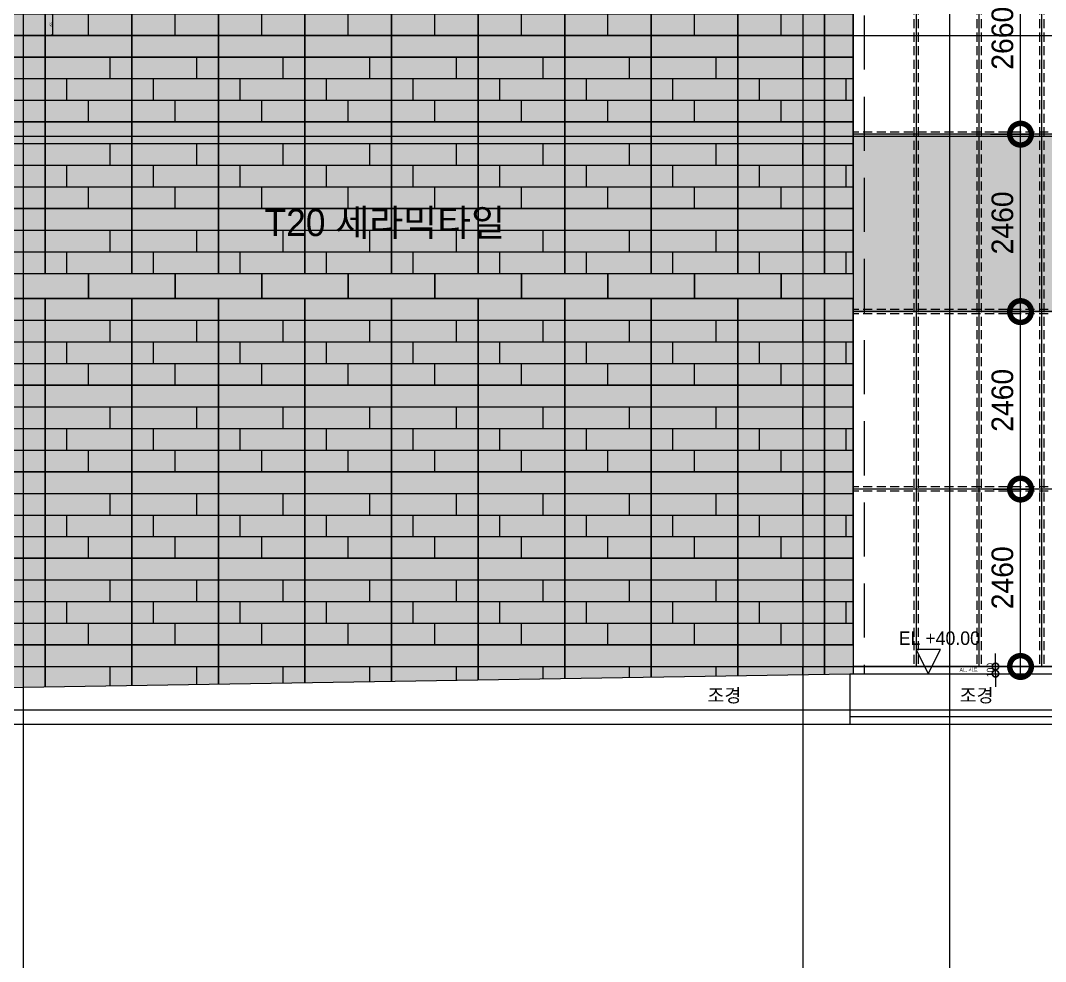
# Model space of a CAD drawing. Extents: x -430745 to 210250, y 0 to 148500.
# Drawn here: x 112653 to 126859, y 33639 to 46685 of the extents above; entities that cross this region are included whole.
import ezdxf
from ezdxf.xclip import XClip

# ---------------------------------------------------------------- set-up
doc = ezdxf.new("R2010")
doc.units = 0
doc.header["$LTSCALE"] = 250
doc.header["$MEASUREMENT"] = 0
doc.header["$XCLIPFRAME"] = 2
for name, pattern in [('ACAD_ISO05W100', [33, 24, -3, 0, -3, 0, -3]), ('DASHED', [0.75, 0.5, -0.25]), ('H1', [1.5, 1, -0.5])]:
    doc.linetypes.add(name, pattern=pattern)
doc.layers.get('0').update_dxf_attribs({"linetype": 'CONTINUOUS'})
doc.layers.get('Defpoints').update_dxf_attribs({"linetype": 'CONTINUOUS'})
for name, color, linetype, plot in [('# 레벨 계획', 193, 'CONTINUOUS', False), ('NOPLOT', 193, 'CONTINUOUS', False), ('NOPLOT-TEXT', 41, 'CONTINUOUS', False)]:
    doc.layers.add(name, color=color, linetype=linetype, plot=plot)
for name, color, linetype in [('A-CEN', 1, 'CONTINUOUS'), ('A-DIM', 7, 'CONTINUOUS'), ('A-ELE-253', 253, 'CONTINUOUS'), ('A-ELE-254', 254, 'CONTINUOUS'), ('A-ELE-7', 7, 'CONTINUOUS'), ('A-ELE-8', 8, 'CONTINUOUS'), ('A-ELE-8 해치(세로)', 8, 'CONTINUOUS'), ('A-SITE', 2, 'ACAD_ISO05W100'), ('A-WIN-9', 9, 'CONTINUOUS'), ('A-WIN-HID', 9, 'DASHED'), ('BOUNDARY_추후 증축', 7, 'H1'), ('X-좌측면도$0$A-ELE-8 해치', 8, 'CONTINUOUS')]:
    doc.layers.add(name, color=color, linetype=linetype)
doc.styles.add('Gdim', font='')
doc.styles.add('Gtx', font='')
doc.styles.get('Gdim').set_extended_font_data('Dotum')
doc.styles.get('Gtx').set_extended_font_data('Dotum')
doc.dimstyles.new('Gdim100', dxfattribs={"dimscale": 100, "dimtxt": 3, "dimasz": 6, "dimexe": 1.5, "dimexo": 2, "dimgap": 1, "dimtad": 1, "dimdec": 0, "dimzin": 0, "dimdsep": 46, "dimtxsty": 'Gdim', "dimblk": 'DOTSMALL', "dimcen": 1.5, "dimdle": 1.5, "dimclrd": 1, "dimclre": 1, "dimclrt": 256, "dimazin": 0, "dimtfac": 1, "dimtdec": 0, "dimtix": 1, "dimtmove": 2, "dimatfit": 3, "dimldrblk": 'DOTSMALL', "dimfxl": 1.5, "dimtolj": 1, "dimtzin": 0, "dimlwd": -1, "dimlwe": -1, "dimarcsym": 0})

# ---------------------------------------------------------------- blocks, each defined once
blk = doc.blocks.new('A-CEN-SOUTH2')
at = {"layer": 'A-CEN'}
for p, q in [((14081119, -438071.4), (14081119, -330738.1)), ((14091919, -330738.1), (14091919, -438071.4)), ((14047719, -412175.9, 0), (14135536.5, -412175.9, 0)), ((13988291.4, -420925.9), (14135536.5, -420925.9, 0)), ((13988291.4, -421525.9), (14135536.5, -421525.9))]:
    blk.add_line(p, q, dxfattribs=at)
blk.add_lwpolyline([(14135536.5, -413575.9), (13988291.4, -413575.9)], dxfattribs=at)
blk = doc.blocks.new('_DotSmall')
at = {"color": 0, "linetype": 'ByBlock', "const_width": 0.5}
blk.add_lwpolyline([(-0.0625, 0, 1), (0.0625, 0, 1)], format="xyb", close=True, dxfattribs=at)
blk = doc.blocks.new('*D12')
at = {"layer": 'Defpoints', "color": 0, "transparency": 16777216}
for p in [(125935, 40189), (126513, 40189), (125935, 37729)]:
    blk.add_point(p, dxfattribs=at)
at = {"layer": 'NOPLOT', "color": 1, "transparency": 16777216}
for p, q in [((126513, 37579), (126513, 40339)), ((126135, 40189), (126663, 40189)), ((126135, 37729), (126663, 37729))]:
    blk.add_line(p, q, dxfattribs=at)
at = {"layer": 'NOPLOT', "color": 1, "transparency": 16777216, "xscale": 600, "yscale": 600, "zscale": 600}
for p, rotation in [((126513, 40189), 90), ((126513, 37729), 270)]:
    blk.add_blockref('_DotSmall', p, dxfattribs=dict(at, rotation=rotation))
at = {"layer": 'NOPLOT', "transparency": 16777216, "insert": (126263, 38959), "char_height": 300, "attachment_point": 5, "rotation": 90, "style": 'Gdim'}
blk.add_mtext('\\A1;2460', dxfattribs=at)
blk = doc.blocks.new('*D13')
at = {"layer": 'Defpoints', "color": 0, "transparency": 16777216}
for p in [(125935, 42649), (126513, 42649), (125935, 40189)]:
    blk.add_point(p, dxfattribs=at)
at = {"layer": 'NOPLOT', "color": 1, "transparency": 16777216}
for p, q in [((126513, 40039), (126513, 42799)), ((126135, 42649), (126663, 42649)), ((126135, 40189), (126663, 40189))]:
    blk.add_line(p, q, dxfattribs=at)
at = {"layer": 'NOPLOT', "color": 1, "transparency": 16777216, "xscale": 600, "yscale": 600, "zscale": 600}
for p, rotation in [((126513, 42649), 90), ((126513, 40189), 270)]:
    blk.add_blockref('_DotSmall', p, dxfattribs=dict(at, rotation=rotation))
at = {"layer": 'NOPLOT', "transparency": 16777216, "insert": (126263, 41419), "char_height": 300, "attachment_point": 5, "rotation": 90, "style": 'Gdim'}
blk.add_mtext('\\A1;2460', dxfattribs=at)
blk = doc.blocks.new('*D14')
at = {"layer": 'Defpoints', "color": 0, "transparency": 16777216}
for p in [(125895, 45109), (126513, 45109), (125935, 42649)]:
    blk.add_point(p, dxfattribs=at)
at = {"layer": 'NOPLOT', "color": 1, "transparency": 16777216}
for p, q in [((126513, 42499), (126513, 45259)), ((126095, 45109), (126663, 45109)), ((126135, 42649), (126663, 42649))]:
    blk.add_line(p, q, dxfattribs=at)
at = {"layer": 'NOPLOT', "color": 1, "transparency": 16777216, "xscale": 600, "yscale": 600, "zscale": 600}
for p, rotation in [((126513, 45109), 90), ((126513, 42649), 270)]:
    blk.add_blockref('_DotSmall', p, dxfattribs=dict(at, rotation=rotation))
at = {"layer": 'NOPLOT', "transparency": 16777216, "insert": (126263, 43879), "char_height": 300, "attachment_point": 5, "rotation": 90, "style": 'Gdim'}
blk.add_mtext('\\A1;2460', dxfattribs=at)
blk = doc.blocks.new('*D18')
at = {"layer": 'Defpoints', "color": 0, "transparency": 16777216}
for p in [(125895, 47769), (126513, 47769), (125895, 45109)]:
    blk.add_point(p, dxfattribs=at)
at = {"layer": 'NOPLOT', "color": 1, "transparency": 16777216}
for p, q in [((126513, 44959), (126513, 47919)), ((126095, 47769), (126663, 47769)), ((126095, 45109), (126663, 45109))]:
    blk.add_line(p, q, dxfattribs=at)
at = {"layer": 'NOPLOT', "color": 1, "transparency": 16777216, "xscale": 600, "yscale": 600, "zscale": 600}
for p, rotation in [((126513, 47769), 90), ((126513, 45109), 270)]:
    blk.add_blockref('_DotSmall', p, dxfattribs=dict(at, rotation=rotation))
at = {"layer": 'NOPLOT', "transparency": 16777216, "insert": (126263, 46439), "char_height": 300, "attachment_point": 5, "rotation": 90, "style": 'Gdim'}
blk.add_mtext('\\A1;2660', dxfattribs=at)
blk = doc.blocks.new('A$Cf7920247')
at = {"layer": '# 레벨 계획', "elevation": 0}
blk.add_lwpolyline([(90790, 800), (90959, 1137), (90622, 1137), (90790, 800)], dxfattribs=at)
at = {"layer": '# 레벨 계획', "style": 'Gtx'}
blk.add_text('EL +40.00', height=187.5, rotation=360, dxfattribs=at).set_placement((90382, 1199))
blk = doc.blocks.new('*D24')
at = {"layer": 'Defpoints', "color": 0, "transparency": 16777216}
for p in [(125895, 37729), (126166, 37729), (125895, 37629)]:
    blk.add_point(p, dxfattribs=at)
at = {"layer": 'NOPLOT', "color": 1, "transparency": 16777216}
for p, q in [((126166, 37729), (126166, 37909)), ((125955, 37729), (126211, 37729)), ((126166, 37629), (126166, 37729)), ((125955, 37629), (126211, 37629)), ((126166, 37629), (126166, 37449))]:
    blk.add_line(p, q, dxfattribs=at)
at = {"layer": 'NOPLOT', "color": 1, "transparency": 16777216, "xscale": 180, "yscale": 180, "zscale": 180}
for p, rotation in [((126166, 37729), 270), ((126166, 37629), 90)]:
    blk.add_blockref('_DotSmall', p, dxfattribs=dict(at, rotation=rotation))
at = {"layer": 'NOPLOT', "transparency": 16777216, "insert": (126091, 37679), "char_height": 90, "attachment_point": 5, "rotation": 90, "style": 'Gdim'}
blk.add_mtext('\\A1;100', dxfattribs=at)
blk = doc.blocks.new('*U137')
for p, q in [((32400, 900), (32400, 1200)), ((33600, 900), (33600, 1200)), ((34800, 900), (34800, 1200)), ((36000, 900), (36000, 1200)), ((37200, 900), (37200, 1200)), ((38400, 900), (38400, 1200)), ((39600, 900), (39600, 1200)), ((40800, 900), (40800, 1200)), ((42000, 900), (42000, 1200)), ((43200, 900), (43200, 1200)), ((32100, 600), (32100, 900)), ((33300, 600), (33300, 900)), ((34500, 600), (34500, 900)), ((35700, 600), (35700, 900)), ((36900, 600), (36900, 900)), ((38100, 600), (38100, 900)), ((39300, 600), (39300, 900)), ((40500, 600), (40500, 900)), ((41700, 600), (41700, 900)), ((42900, 600), (42900, 900)), ((32700, 300), (32700, 600)), ((33900, 300), (33900, 600)), ((35100, 300), (35100, 600)), ((36300, 300), (36300, 600)), ((37500, 300), (37500, 600)), ((38700, 300), (38700, 600)), ((39900, 300), (39900, 600)), ((41100, 300), (41100, 600)), ((42300, 300), (42300, 600)), ((43500, 300), (43500, 600)), ((33000, 0), (33000, 300)), ((34200, 0), (34200, 300)), ((35400, 0), (35400, 300)), ((36600, 0), (36600, 300)), ((37800, 0), (37800, 300)), ((39000, 0), (39000, 300)), ((40200, 0), (40200, 300)), ((41400, 0), (41400, 300)), ((42600, 0), (42600, 300))]:
    blk.add_line(p, q)
at = {"layer": 'NOPLOT'}
for p, q in [((31200, 900), (32400, 900)), ((32400, 900), (33600, 900)), ((33600, 900), (34800, 900)), ((34800, 900), (36000, 900)), ((36000, 900), (37200, 900)), ((37200, 900), (38400, 900)), ((38400, 900), (39600, 900)), ((39600, 900), (40800, 900)), ((40800, 900), (42000, 900)), ((42000, 900), (43200, 900)), ((43200, 900), (44400, 900)), ((31200, 600), (32400, 600)), ((32400, 600), (33600, 600)), ((33600, 600), (34800, 600)), ((34800, 600), (36000, 600)), ((36000, 600), (37200, 600)), ((37200, 600), (38400, 600)), ((38400, 600), (39600, 600)), ((39600, 600), (40800, 600)), ((40800, 600), (42000, 600)), ((42000, 600), (43200, 600)), ((43200, 600), (44400, 600)), ((31200, 300), (32400, 300)), ((32400, 300), (33600, 300)), ((33600, 300), (34800, 300)), ((34800, 300), (36000, 300)), ((36000, 300), (37200, 300)), ((37200, 300), (38400, 300)), ((38400, 300), (39600, 300)), ((39600, 300), (40800, 300)), ((40800, 300), (42000, 300)), ((42000, 300), (43200, 300)), ((43200, 300), (44400, 300))]:
    blk.add_line(p, q, dxfattribs=at)
for points in [[(31200, 1200), (32400, 1200), (32400, 0), (31200, 0)], [(32400, 1200), (33600, 1200), (33600, 0), (32400, 0)], [(33600, 1200), (34800, 1200), (34800, 0), (33600, 0)], [(34800, 1200), (36000, 1200), (36000, 0), (34800, 0)], [(36000, 1200), (37200, 1200), (37200, 0), (36000, 0)], [(37200, 1200), (38400, 1200), (38400, 0), (37200, 0)], [(38400, 1200), (39600, 1200), (39600, 0), (38400, 0)], [(39600, 1200), (40800, 1200), (40800, 0), (39600, 0)], [(40800, 1200), (42000, 1200), (42000, 0), (40800, 0)], [(42000, 1200), (43200, 1200), (43200, 0), (42000, 0)], [(43200, 1200), (44400, 1200), (44400, 0), (43200, 0)]]:
    blk.add_lwpolyline(points, close=True, dxfattribs=at)
blk = doc.blocks.new('*U135')
for p, q in [((32400, 0), (32400, 350)), ((33600, 0), (33600, 350)), ((34800, 0), (34800, 350)), ((36000, 0), (36000, 350)), ((37200, 0), (37200, 350)), ((38400, 0), (38400, 350)), ((39600, 0), (39600, 350)), ((40800, 0), (40800, 350)), ((42000, 0), (42000, 350))]:
    blk.add_line(p, q)
at = {"layer": 'NOPLOT'}
for points in [[(31200, 350), (32400, 350), (32400, 0), (31200, 0)], [(32400, 350), (33600, 350), (33600, 0), (32400, 0)], [(33600, 350), (34800, 350), (34800, 0), (33600, 0)], [(34800, 350), (36000, 350), (36000, 0), (34800, 0)], [(36000, 350), (37200, 350), (37200, 0), (36000, 0)], [(37200, 350), (38400, 350), (38400, 0), (37200, 0)], [(38400, 350), (39600, 350), (39600, 0), (38400, 0)], [(39600, 350), (40800, 350), (40800, 0), (39600, 0)], [(40800, 350), (42000, 350), (42000, 0), (40800, 0)]]:
    blk.add_lwpolyline(points, close=True, dxfattribs=at)
blk = doc.blocks.new('*D143')
at = {"layer": 'Defpoints', "color": 0, "transparency": 16777216}
for p in [(0, 1200), (0, 900), (100, 900)]:
    blk.add_point(p, dxfattribs=at)
at = {"layer": 'NOPLOT', "color": 1, "transparency": 16777216}
for p, q in [((20, 1200), (115, 1200)), ((100, 1215), (100, 885)), ((20, 900), (115, 900))]:
    blk.add_line(p, q, dxfattribs=at)
at = {"layer": 'NOPLOT', "color": 1, "transparency": 16777216, "xscale": 60, "yscale": 60, "zscale": 60}
for p, rotation in [((100, 1200), 90), ((100, 900), 270)]:
    blk.add_blockref('_DotSmall', p, dxfattribs=dict(at, rotation=rotation))
at = {"layer": 'NOPLOT', "transparency": 16777216, "insert": (75, 1050), "char_height": 30, "attachment_point": 5, "rotation": 90, "style": 'Gdim'}
blk.add_mtext('\\A1;300', dxfattribs=at)
blk = doc.blocks.new('*D144')
at = {"layer": 'Defpoints', "color": 0, "transparency": 16777216}
for p in [(0, 900), (0, 600), (100, 600)]:
    blk.add_point(p, dxfattribs=at)
at = {"layer": 'NOPLOT', "color": 1, "transparency": 16777216}
for p, q in [((20, 900), (115, 900)), ((100, 915), (100, 585)), ((20, 600), (115, 600))]:
    blk.add_line(p, q, dxfattribs=at)
at = {"layer": 'NOPLOT', "color": 1, "transparency": 16777216, "xscale": 60, "yscale": 60, "zscale": 60}
for p, rotation in [((100, 900), 90), ((100, 600), 270)]:
    blk.add_blockref('_DotSmall', p, dxfattribs=dict(at, rotation=rotation))
at = {"layer": 'NOPLOT', "transparency": 16777216, "insert": (75, 750), "char_height": 30, "attachment_point": 5, "rotation": 90, "style": 'Gdim'}
blk.add_mtext('\\A1;300', dxfattribs=at)
blk = doc.blocks.new('*D145')
at = {"layer": 'Defpoints', "color": 0, "transparency": 16777216}
for p in [(0, 600), (0, 300), (100, 300)]:
    blk.add_point(p, dxfattribs=at)
at = {"layer": 'NOPLOT', "color": 1, "transparency": 16777216}
for p, q in [((20, 600), (115, 600)), ((100, 615), (100, 285)), ((20, 300), (115, 300))]:
    blk.add_line(p, q, dxfattribs=at)
at = {"layer": 'NOPLOT', "color": 1, "transparency": 16777216, "xscale": 60, "yscale": 60, "zscale": 60}
for p, rotation in [((100, 600), 90), ((100, 300), 270)]:
    blk.add_blockref('_DotSmall', p, dxfattribs=dict(at, rotation=rotation))
at = {"layer": 'NOPLOT', "transparency": 16777216, "insert": (75, 450), "char_height": 30, "attachment_point": 5, "rotation": 90, "style": 'Gdim'}
blk.add_mtext('\\A1;300', dxfattribs=at)
blk = doc.blocks.new('*D146')
at = {"layer": 'Defpoints', "color": 0, "transparency": 16777216}
for p in [(0, 300), (0, 0), (100, 0)]:
    blk.add_point(p, dxfattribs=at)
at = {"layer": 'NOPLOT', "color": 1, "transparency": 16777216}
for p, q in [((20, 300), (115, 300)), ((100, 315), (100, -15)), ((20, 0), (115, 0))]:
    blk.add_line(p, q, dxfattribs=at)
at = {"layer": 'NOPLOT', "color": 1, "transparency": 16777216, "xscale": 60, "yscale": 60, "zscale": 60}
for p, rotation in [((100, 300), 90), ((100, 0), 270)]:
    blk.add_blockref('_DotSmall', p, dxfattribs=dict(at, rotation=rotation))
at = {"layer": 'NOPLOT', "transparency": 16777216, "insert": (75, 150), "char_height": 30, "attachment_point": 5, "rotation": 90, "style": 'Gdim'}
blk.add_mtext('\\A1;300', dxfattribs=at)
blk = doc.blocks.new('*U142')
for p, q in [((0, 900), (0, 1200)), ((0, 900), (0, 1200)), ((1200, 900), (1200, 1200)), ((2400, 900), (2400, 1200)), ((3600, 900), (3600, 1200)), ((4800, 900), (4800, 1200)), ((6000, 900), (6000, 1200)), ((7200, 900), (7200, 1200)), ((8400, 900), (8400, 1200)), ((9600, 900), (9600, 1200)), ((10800, 900), (10800, 1200)), ((12000, 900), (12000, 1200)), ((-300, 600), (-300, 900)), ((900, 600), (900, 900)), ((2100, 600), (2100, 900)), ((3300, 600), (3300, 900)), ((4500, 600), (4500, 900)), ((5700, 600), (5700, 900)), ((6900, 600), (6900, 900)), ((8100, 600), (8100, 900)), ((9300, 600), (9300, 900)), ((10500, 600), (10500, 900)), ((11700, 600), (11700, 900)), ((-900, 300), (-900, 600)), ((300, 300), (300, 600)), ((1500, 300), (1500, 600)), ((2700, 300), (2700, 600)), ((3900, 300), (3900, 600)), ((5100, 300), (5100, 600)), ((6300, 300), (6300, 600)), ((7500, 300), (7500, 600)), ((8700, 300), (8700, 600)), ((9900, 300), (9900, 600)), ((11100, 300), (11100, 600)), ((-600, 0), (-600, 300)), ((600, 0), (600, 300)), ((1800, 0), (1800, 300)), ((3000, 0), (3000, 300)), ((4200, 0), (4200, 300)), ((5400, 0), (5400, 300)), ((6600, 0), (6600, 300)), ((7800, 0), (7800, 300)), ((9000, 0), (9000, 300)), ((10200, 0), (10200, 300)), ((11400, 0), (11400, 300))]:
    blk.add_line(p, q)
at = {"layer": 'NOPLOT'}
for p, q in [((-1200, 900), (0, 900)), ((0, 900), (1200, 900)), ((1200, 900), (2400, 900)), ((2400, 900), (3600, 900)), ((3600, 900), (4800, 900)), ((4800, 900), (6000, 900)), ((6000, 900), (7200, 900)), ((7200, 900), (8400, 900)), ((8400, 900), (9600, 900)), ((9600, 900), (10800, 900)), ((10800, 900), (12000, 900)), ((-1200, 600), (0, 600)), ((0, 600), (1200, 600)), ((1200, 600), (2400, 600)), ((2400, 600), (3600, 600)), ((3600, 600), (4800, 600)), ((4800, 600), (6000, 600)), ((6000, 600), (7200, 600)), ((7200, 600), (8400, 600)), ((8400, 600), (9600, 600)), ((9600, 600), (10800, 600)), ((10800, 600), (12000, 600)), ((-1200, 300), (0, 300)), ((0, 300), (1200, 300)), ((1200, 300), (2400, 300)), ((2400, 300), (3600, 300)), ((3600, 300), (4800, 300)), ((4800, 300), (6000, 300)), ((6000, 300), (7200, 300)), ((7200, 300), (8400, 300)), ((8400, 300), (9600, 300)), ((9600, 300), (10800, 300)), ((10800, 300), (12000, 300))]:
    blk.add_line(p, q, dxfattribs=at)
for points in [[(-1200, 1200), (0, 1200), (0, 0), (-1200, 0)], [(0, 1200), (1200, 1200), (1200, 0), (0, 0)], [(1200, 1200), (2400, 1200), (2400, 0), (1200, 0)], [(2400, 1200), (3600, 1200), (3600, 0), (2400, 0)], [(3600, 1200), (4800, 1200), (4800, 0), (3600, 0)], [(4800, 1200), (6000, 1200), (6000, 0), (4800, 0)], [(6000, 1200), (7200, 1200), (7200, 0), (6000, 0)], [(7200, 1200), (8400, 1200), (8400, 0), (7200, 0)], [(8400, 1200), (9600, 1200), (9600, 0), (8400, 0)], [(9600, 1200), (10800, 1200), (10800, 0), (9600, 0)], [(10800, 1200), (12000, 1200), (12000, 0), (10800, 0)]]:
    blk.add_lwpolyline(points, close=True, dxfattribs=at)
for base, p1, p2, picture, middle in [((99.9, 900), (0, 1200), (0, 900), '*D143', (74.9, 1050)), ((99.9, 600), (0, 900), (0, 600), '*D144', (74.9, 750)), ((99.9, 300), (0, 600), (0, 300), '*D145', (74.9, 450)), ((99.9, 0), (0, 300), (0, 0), '*D146', (74.9, 150))]:
    dim = blk.add_linear_dim(base=base, p1=p1, p2=p2, angle=90, dimstyle='Gdim100', override={"dimscale": 10, "dimarcsym": 1}, dxfattribs=at)
    dim.commit()
    dim.dimension.update_dxf_attribs({"geometry": picture, "text_midpoint": middle})

msp = doc.modelspace()

# ---------------------------------------------------------------- hatches: boundary and pattern name
at = {"layer": 'A-ELE-253'}
h = msp.add_hatch(dxfattribs=at)
h.set_pattern_fill('AR-CONC', color=256, scale=3)
h.set_pattern_definition([(50, (0, 0), (546.554, -47.8173), [57.15, -628.65]), (355, (0, 0), (-105.7285, 573.17), [45.72, -502.92]), (100.451, (45.55, -4), (440.8275, 525.35), [48.57, -534.27]), (46.1842, (0, 152.4), (813.237, -126.127), [85.725, -942.975]), (96.6356, (67.8, 141.9), (712.2127, 742.2767), [72.855, -801.405]), (351.184, (0, 152.4), (712.214, 742.2754), [68.58, -754.38]), (21, (76.2, 114.3), (454.8446, -306.7966), [57.15, -628.65]), (326, (76.2, 114.3), (185.406, 552.564), [45.72, -502.92]), (71.4514, (114.1, 88.73), (640.2495, 245.7686), [48.57, -534.27]), (37.5, (0, 0), (9.2658, 253.66512), [0, -496.824, 0, -510.54, 0, -504.825]), (7.5, (0, 0), (200.459, 300.5417), [0, -291.084, 0, -485.394, 0, -192.405]), (327.5, (-169.93, 0), (406.7718, -17.18623), [0, -190.5, 0, -594.36, 0, -788.67]), (317.5, (-246.13, 0), (444.3875, 76.2795), [0, -247.65, 0, -394.716, 0, -560.07])])
h.paths.add_polyline_path([(124195.3, 53078.9), (112145.3, 53078.9), (112145.3, 46578.9), (112145.3, 46478.9), (80595.3, 46478.9), (80595.3, 36928.9), (80895.3, 36928.9), (124195.3, 37625.7)])
at = {"layer": 'A-ELE-254'}
h = msp.add_hatch(color=256, dxfattribs=at)
h.dxf.hatch_style = 1
h.paths.add_polyline_path([(124195.3, 45108.9), (124195.3, 42628.9), (132895.3, 42628.9), (132895.3, 45108.9)])
at = {"layer": 'X-좌측면도$0$A-ELE-8 해치'}
h = msp.add_hatch(dxfattribs=at)
h.set_pattern_fill('_USER', color=256, scale=300, pattern_type=0)
h.set_pattern_definition([(0, (80595.25, 42578.93), (0, 300), [])])
h.paths.add_polyline_path([(124195.3, 53078.9), (112145.3, 53078.9), (112145.3, 46578.9), (112145.3, 46478.9), (80595.3, 46478.9), (80595.3, 43178.9), (124195.3, 43178.9)])
h = msp.add_hatch(dxfattribs=at)
h.set_pattern_fill('_USER', color=256, scale=300, pattern_type=0)
h.set_pattern_definition([(0, (80595.25, 42228.93), (0, 300), [])])
h.paths.add_polyline_path([(124195.3, 42828.9), (80595.3, 42828.9), (80595.3, 36928.9), (80895.3, 36928.9), (124145.3, 37628.1), (124145.3, 37628.1), (124195.3, 37628.1)])

# ---------------------------------------------------------------- linework, layer by layer
at = {"layer": 'A-ELE-7'}
for p, q in [((124195.3, 53178.9), (124195.3, 37625.7)), ((127245.2, 37728.9), (124195.3, 37728.9))]:
    msp.add_line(p, q, dxfattribs=at)
at = {"layer": 'A-ELE-7', "elevation": 0}
for points in [[(80895.3, 36928.9), (124145.3, 37628.1), (124145.3, 36928.9)], [(124145.3, 37628.1), (127245.2, 37628.4)]]:
    msp.add_lwpolyline(points, dxfattribs=at)
at = {"layer": 'A-ELE-8'}
msp.add_line((127245.2, 37028.9), (124145.3, 37028.9), dxfattribs=at)
at = {"layer": 'A-SITE', "linetype": 'Continuous', "elevation": 0}
msp.add_lwpolyline([(34760.2, 36828.9), (35760.2, 36828.9), (35760.2, 36928.9), (124145.3, 36928.9), (170495.3, 36928.9), (170495.3, 36928.9), (175645.3, 36928.9)], dxfattribs=at)
at = {"layer": 'A-WIN-9'}
for p, q in [((125065.3, 53078.9), (125065.3, 37728.9)), ((125935.3, 53078.9), (125935.3, 37728.9)), ((126805.3, 53078.9), (126805.3, 37728.9)), ((132895.3, 45108.9), (124195.3, 45108.9)), ((132895.3, 42648.9), (124195.3, 42648.9)), ((132895.3, 40188.9), (124195.3, 40188.9))]:
    msp.add_line(p, q, dxfattribs=at)
at = {"layer": 'A-WIN-HID'}
for p, q in [((125035.3, 53078.9), (125035.3, 37728.9)), ((125095.3, 53078.9), (125095.3, 37728.9)), ((125905.3, 53078.9), (125905.3, 37728.9)), ((125965.3, 53078.9), (125965.3, 37728.9)), ((126775.3, 53078.9), (126775.3, 37728.9)), ((126835.3, 53078.9), (126835.3, 37728.9)), ((132895.3, 45138.9), (124195.3, 45138.9)), ((132895.3, 45078.9), (124195.3, 45078.9)), ((132895.3, 42678.9), (124195.3, 42678.9)), ((132895.3, 42618.9), (124195.3, 42618.9)), ((132895.3, 40218.9), (124195.3, 40218.9)), ((132895.3, 40158.9), (124195.3, 40158.9))]:
    msp.add_line(p, q, dxfattribs=at)
at = {"layer": 'BOUNDARY_추후 증축', "ltscale": 3, "elevation": 0}
msp.add_lwpolyline([(38245.3, 36928.9), (38245.3, 86128.9), (124345.3, 86128.9), (124345.3, 37628.1)], dxfattribs=at)
at = {"layer": 'NOPLOT-TEXT', "linetype": 'Continuous', "elevation": 0}
msp.add_lwpolyline([(125528.9, 47236.3), (125528.9, 26265.3), (124528.9, 26265.3)], dxfattribs=at)
at = {"layer": 'X-좌측면도$0$A-ELE-8 해치'}
for p, q in [((80595.3, 43178.9, 0), (124195.3, 43178.9, 0)), ((80595.3, 42828.9, 0), (124195.3, 42828.9, 0))]:
    msp.add_line(p, q, dxfattribs=at)

# ---------------------------------------------------------------- block references
at = {"layer": '# 레벨 계획'}
msp.add_blockref('A$Cf7920247', (34443.3, 36828.9), dxfattribs=at)
at = {"layer": 'A-DIM'}
msp.add_blockref('A-CEN-SOUTH2', (-13968423.8, 458654.8), dxfattribs=at)
at = {"layer": 'A-ELE-8 해치(세로)'}
ref = msp.add_blockref('*U142', (112995.3, 46478.9), dxfattribs=at)
XClip(ref).set_block_clipping_path([(-850.0007904911, 0), (11199.9998515884, 1200)])
ref = msp.add_blockref('*U137', (80595.3, 45278.9), dxfattribs=at)
XClip(ref).set_block_clipping_path([(0, 0), (43599.9998531266, 1200)])
ref = msp.add_blockref('*U137', (80595.3, 44078.9), dxfattribs=at)
XClip(ref).set_block_clipping_path([(0, 0), (43599.9998531266, 1200)])
ref = msp.add_blockref('*U137', (80595.3, 42878.9), dxfattribs=at)
XClip(ref).set_block_clipping_path([(0, 300.0000000004), (43599.9998531266, 1200)])
msp.add_blockref('*U135', (81195.3, 42828.9, 0), dxfattribs=at)
ref = msp.add_blockref('*U137', (80595.3, 41628.9), dxfattribs=at)
XClip(ref).set_block_clipping_path([(0, 0), (43599.9998531266, 1200)])
ref = msp.add_blockref('*U137', (80595.3, 40428.9), dxfattribs=at)
XClip(ref).set_block_clipping_path([(0, 0), (43599.9998531266, 1200)])
ref = msp.add_blockref('*U137', (80595.3, 39228.9), dxfattribs=at)
XClip(ref).set_block_clipping_path([(0, 0), (43599.9998531266, 1200)])
ref = msp.add_blockref('*U137', (80595.3, 38028.9), dxfattribs=at)
XClip(ref).set_block_clipping_path([(0, 0), (43599.9998531266, 1200)])
ref = msp.add_blockref('*U137', (80595.3, 36828.9), dxfattribs=at)
XClip(ref).set_block_clipping_path([(0, 1200), (0, 100.0000000117), (43550.0000197036, 799.1954152988), (43599.9998629371, 796.7816196351), (43599.9998628048, 1199.9999888474)])

# ---------------------------------------------------------------- texts
at = {"layer": 'NOPLOT-TEXT', "linetype": 'Continuous', "style": 'Gtx'}
for s, height, p in [('T20 세라믹타일', 375, (116034.4, 43696.3)), ('AL. 시트', 50, (125668.6, 37658.2, 0)), ('조경', 187.5, (122172.7, 37233.9, 0)), ('조경', 187.5, (125668.4, 37233.9, 0))]:
    msp.add_text(s, height=height, rotation=360, dxfattribs=at).set_placement(p)

# ---------------------------------------------------------------- dimensions: what is measured, and where the dimension line sits
at = {"layer": 'NOPLOT'}
for base, p1, p2, picture, middle in [((126513.4, 47768.9), (125895.3, 45108.9), (125895.3, 47768.9), '*D18', (126263.2, 46438.9)), ((126513.4, 45108.9), (125935.3, 42648.9), (125895.3, 45108.9), '*D14', (126263.2, 43878.9)), ((126513.4, 42648.9), (125935.3, 40188.9), (125935.3, 42648.9), '*D13', (126263.2, 41418.9)), ((126513.4, 40188.9), (125935.3, 37728.9), (125935.3, 40188.9), '*D12', (126263.2, 38958.9))]:
    dim = msp.add_linear_dim(base=base, p1=p1, p2=p2, angle=90, dimstyle='Gdim100', dxfattribs=at)
    dim.commit()
    dim.dimension.update_dxf_attribs({"geometry": picture, "text_midpoint": middle})
dim = msp.add_linear_dim(base=(126166.2, 37728.9), p1=(125895.3, 37628.9), p2=(125895.3, 37728.9), angle=90, dimstyle='Gdim100', override={"dimscale": 30}, dxfattribs=at)
dim.commit()
dim.dimension.update_dxf_attribs({"geometry": '*D24', "text_midpoint": (126091.2, 37678.9)})

doc.saveas('drawing.dxf')
